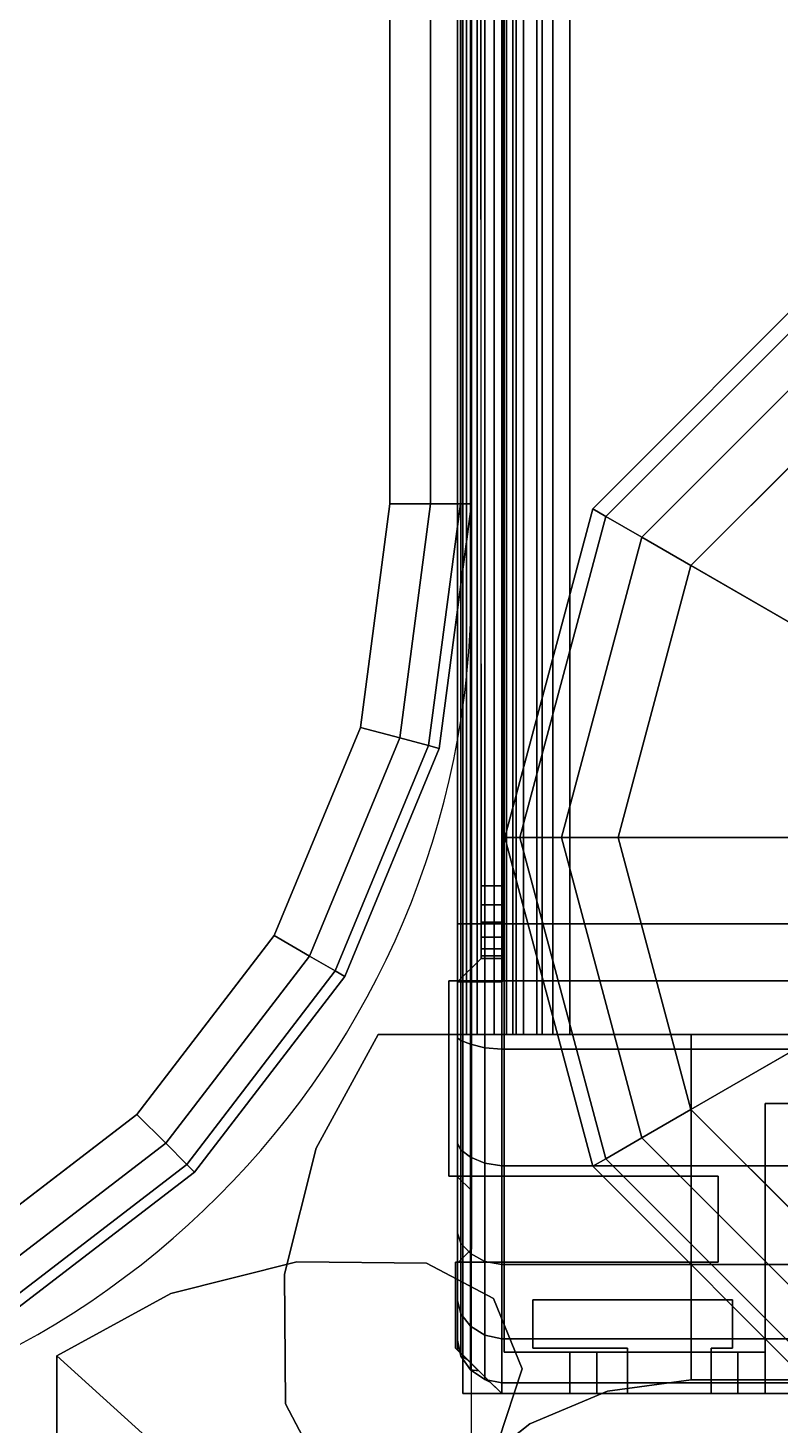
# Model space of a CAD drawing. Extents: x -170 to 1783, y -20 to 1205.
# Drawn here: x 169.274 to 170.362, y 759.297 to 761.319 of the extents above; entities that cross this region are included whole.
import ezdxf

# ---------------------------------------------------------------- set-up
doc = ezdxf.new("R2010")
doc.units = 0
doc.header["$LTSCALE"] = 96
doc.header["$MEASUREMENT"] = 0
for name, color, linetype in [('A-FURN-3-PANEL-GLIDE', 7, 'Continuous'), ('A-FURN-3-PANEL-RACE', 7, 'Continuous'), ('A-FURN-3-PANEL-SIDE1', 7, 'Continuous'), ('A-FURN-3-PANEL-TOPCAP', 7, 'Continuous'), ('A-FURN-3-PANEL-TRIM', 7, 'Continuous'), ('A-FURN-3-WKSF-TOP', 7, 'Continuous'), ('A-FURN-3-WKSF-TRIM', 7, 'Continuous'), ('A-FURN-P-PNLS', 7, 'Continuous'), ('A-FURN-P-WKSF', 7, 'Continuous'), ('MAIN_PANEL', 7, 'Continuous'), ('MAIN_WKSURF', 7, 'Continuous')]:
    doc.layers.add(name, color=color, linetype=linetype)

# ---------------------------------------------------------------- blocks, each defined once
blk = doc.blocks.new('EC-EFP-456')
at = {"layer": 'A-FURN-3-PANEL-TRIM', "color": 60, "linetype": 'Continuous'}
for points, invisible_edges in [([(0.6, -0.1348, 3.5747), (0.6, 1.6815, 3.5747), (0.1, 1.6815, 3.5747), (0.1, 0.3185, 3.5747)], 10), ([(0.6, -0.1348, 4.2397), (0.1, 0.3185, 4.2397), (0.1, 1.6815, 4.2397), (0.6, 1.6815, 4.2397)], 5), ([(0.0361, 0.0847, 3.5747), (0.6, -0.1348, 3.5747), (0.1, 0.3185, 3.5747), (0.0837, 0.1973, 3.5747)], 3), ([(0.0361, 0.0847, 4.2397), (0.0837, 0.1973, 4.2397), (0.1, 0.3185, 4.2397), (0.6, -0.1348, 4.2397)], 12), ([(0.0361, 0.0847, 3.8013), (0.0837, 0.1973, 3.8013), (0.1, 0.3185, 3.8013), (0.6, -0.1348, 3.8013)], 12), ([(0.0361, 0.0847, 4.013), (0.6, -0.1348, 4.013), (0.1, 0.3185, 4.013), (0.0837, 0.1973, 4.013)], 3), ([(-0.0735, -0.1159, 3.5747), (0.6, -0.1348, 3.5747), (0.0361, 0.0847, 3.5747), (-0.0395, -0.0114, 3.5747)], 3), ([(-0.0735, -0.1159, 4.2397), (-0.0395, -0.0114, 4.2397), (0.0361, 0.0847, 4.2397), (0.6, -0.1348, 4.2397)], 12), ([(-0.0735, -0.1159, 3.8013), (-0.0395, -0.0114, 3.8013), (0.0361, 0.0847, 3.8013), (0.6, -0.1348, 3.8013)], 12), ([(-0.0735, -0.1159, 4.013), (0.6, -0.1348, 4.013), (0.0361, 0.0847, 4.013), (-0.0395, -0.0114, 4.013)], 3), ([(0.065, -0.269, 3.5747), (0.6, -0.1348, 3.5747), (-0.0735, -0.1159, 3.5747), (-0.0322, -0.2178, 3.5747)], 3), ([(0.065, -0.269, 4.2397), (-0.0322, -0.2178, 4.2397), (-0.0735, -0.1159, 4.2397), (0.6, -0.1348, 4.2397)], 12), ([(0.065, -0.269, 3.8013), (-0.0322, -0.2178, 3.8013), (-0.0735, -0.1159, 3.8013), (0.6, -0.1348, 3.8013)], 12), ([(0.065, -0.269, 4.013), (0.6, -0.1348, 4.013), (-0.0735, -0.1159, 4.013), (-0.0322, -0.2178, 4.013)], 3), ([(0.4351, -0.2249, 3.5747), (0.6, -0.1348, 3.5747), (0.065, -0.269, 3.5747), (0.2529, -0.2706, 3.5747)], 2), ([(0.4351, -0.2249, 4.2397), (0.2529, -0.2706, 4.2397), (0.065, -0.269, 4.2397), (0.6, -0.1348, 4.2397)], 4), ([(0.4351, -0.2249, 3.8013), (0.2529, -0.2706, 3.8013), (0.065, -0.269, 3.8013), (0.6, -0.1348, 3.8013)], 4), ([(0.4351, -0.2249, 4.013), (0.6, -0.1348, 4.013), (0.065, -0.269, 4.013), (0.2529, -0.2706, 4.013)], 2)]:
    blk.add_3dface(points, dxfattribs=dict(at, invisible_edges=invisible_edges))
for points in [[(0.6, 1.6815, 3.5747), (0.6, -0.1348, 3.5747), (0.6, -0.1348, 4.2397), (0.6, 1.6815, 4.2397)], [(0.6, -0.1348, 3.8013), (0.1, 0.3185, 3.8013), (0.1, 0.3185, 4.013), (0.6, -0.1348, 4.013)], [(-0.0735, -0.1159, 4.013), (-0.0395, -0.0114, 4.013), (-0.0395, -0.0114, 4.2397), (-0.0735, -0.1159, 4.2397)], [(-0.0735, -0.1159, 3.5747), (-0.0395, -0.0114, 3.5747), (-0.0395, -0.0114, 3.8013), (-0.0735, -0.1159, 3.8013)], [(-0.0322, -0.2178, 4.013), (-0.0735, -0.1159, 4.013), (-0.0735, -0.1159, 4.2397), (-0.0322, -0.2178, 4.2397)], [(-0.0322, -0.2178, 3.5747), (-0.0735, -0.1159, 3.5747), (-0.0735, -0.1159, 3.8013), (-0.0322, -0.2178, 3.8013)], [(0.6, -0.1348, 4.013), (0.4351, -0.2249, 4.013), (0.4351, -0.2249, 4.2397), (0.6, -0.1348, 4.2397)], [(0.6, -0.1348, 3.5747), (0.4351, -0.2249, 3.5747), (0.4351, -0.2249, 3.8013), (0.6, -0.1348, 3.8013)], [(0.065, -0.269, 4.013), (-0.0322, -0.2178, 4.013), (-0.0322, -0.2178, 4.2397), (0.065, -0.269, 4.2397)], [(0.065, -0.269, 3.5747), (-0.0322, -0.2178, 3.5747), (-0.0322, -0.2178, 3.8013), (0.065, -0.269, 3.8013)], [(0.4351, -0.2249, 4.013), (0.2529, -0.2706, 4.013), (0.2529, -0.2706, 4.2397), (0.4351, -0.2249, 4.2397)], [(0.4351, -0.2249, 3.5747), (0.2529, -0.2706, 3.5747), (0.2529, -0.2706, 3.8013), (0.4351, -0.2249, 3.8013)], [(0.2529, -0.2706, 4.013), (0.065, -0.269, 4.013), (0.065, -0.269, 4.2397), (0.2529, -0.2706, 4.2397)], [(0.2529, -0.2706, 3.5747), (0.065, -0.269, 3.5747), (0.065, -0.269, 3.8013), (0.2529, -0.2706, 3.8013)]]:
    blk.add_3dface(points, dxfattribs=at)
blk = doc.blocks.new('EC-EFN-456')
at = {"layer": 'A-FURN-3-PANEL-GLIDE', "color": 20, "linetype": 'Continuous', "invisible_edges": 12}
for points in [[(47.115, 1), (46.433, 0.6063), (46.7213, 0.318)], [(47.115, 1), (46.7213, 0.318), (47.115, 0.2125)], [(47.115, 1), (47.115, 0.2125), (47.5088, 0.318)], [(47.115, 1), (47.5088, 0.318), (47.797, 0.6063)]]:
    blk.add_3dface(points, dxfattribs=at)
at = {"layer": 'A-FURN-3-PANEL-GLIDE', "color": 20, "linetype": 'Continuous'}
for points in [[(47.0138, 0.8246, 0.3285), (46.7213, 0.318, 0.3285), (46.433, 0.6063, 0.3285), (46.9396, 0.8988, 0.3285)], [(47.2904, 0.8988, 0.3285), (47.797, 0.6063, 0.3285), (47.5088, 0.318, 0.3285), (47.2163, 0.8246, 0.3285)], [(47.115, 0.7975, 0.3285), (47.115, 0.2125, 0.3285), (46.7213, 0.318, 0.3285), (47.0138, 0.8246, 0.3285)], [(47.2163, 0.8246, 0.3285), (47.5088, 0.318, 0.3285), (47.115, 0.2125, 0.3285), (47.115, 0.7975, 0.3285)], [(46.7213, 0.318, 0.3285), (46.6802, 0.2469, 0.3065), (46.3619, 0.5652, 0.3065), (46.433, 0.6063, 0.3285)], [(46.6802, 0.2469, 0.022), (46.7213, 0.318), (46.433, 0.6063), (46.3619, 0.5652, 0.022)], [(47.797, 0.6063, 0.3285), (47.8681, 0.5652, 0.3065), (47.5498, 0.2469, 0.3065), (47.5088, 0.318, 0.3285)], [(47.8681, 0.5652, 0.022), (47.797, 0.6063), (47.5088, 0.318), (47.5498, 0.2469, 0.022)], [(46.6802, 0.2469, 0.3065), (46.6501, 0.1948, 0.2464), (46.3098, 0.5351, 0.2464), (46.3619, 0.5652, 0.3065)], [(46.6501, 0.1948, 0.0821), (46.6802, 0.2469, 0.022), (46.3619, 0.5652, 0.022), (46.3098, 0.5351, 0.0821)], [(47.8681, 0.5652, 0.3065), (47.9202, 0.5351, 0.2464), (47.5799, 0.1948, 0.2464), (47.5498, 0.2469, 0.3065)], [(47.9202, 0.5351, 0.0821), (47.8681, 0.5652, 0.022), (47.5498, 0.2469, 0.022), (47.5799, 0.1948, 0.0821)], [(46.6501, 0.1948, 0.2464), (46.6391, 0.1758, 0.1642), (46.2908, 0.5241, 0.1642), (46.3098, 0.5351, 0.2464)], [(46.6391, 0.1758, 0.1642), (46.6501, 0.1948, 0.0821), (46.3098, 0.5351, 0.0821), (46.2908, 0.5241, 0.1642)], [(47.9202, 0.5351, 0.2464), (47.9392, 0.5241, 0.1642), (47.5909, 0.1758, 0.1642), (47.5799, 0.1948, 0.2464)], [(47.9392, 0.5241, 0.1642), (47.9202, 0.5351, 0.0821), (47.5799, 0.1948, 0.0821), (47.5909, 0.1758, 0.1642)], [(47.115, 0.2125, 0.3285), (47.115, 0.1304, 0.3065), (46.6802, 0.2469, 0.3065), (46.7213, 0.318, 0.3285)], [(47.115, 0.1304, 0.022), (47.115, 0.2125), (46.7213, 0.318), (46.6802, 0.2469, 0.022)], [(47.5088, 0.318, 0.3285), (47.5498, 0.2469, 0.3065), (47.115, 0.1304, 0.3065), (47.115, 0.2125, 0.3285)], [(47.5498, 0.2469, 0.022), (47.5088, 0.318), (47.115, 0.2125), (47.115, 0.1304, 0.022)], [(47.115, 0.1304, 0.3065), (47.115, 0.0703, 0.2464), (46.6501, 0.1948, 0.2464), (46.6802, 0.2469, 0.3065)], [(47.115, 0.0703, 0.0821), (47.115, 0.1304, 0.022), (46.6802, 0.2469, 0.022), (46.6501, 0.1948, 0.0821)], [(47.5498, 0.2469, 0.3065), (47.5799, 0.1948, 0.2464), (47.115, 0.0703, 0.2464), (47.115, 0.1304, 0.3065)], [(47.5799, 0.1948, 0.0821), (47.5498, 0.2469, 0.022), (47.115, 0.1304, 0.022), (47.115, 0.0703, 0.0821)], [(47.115, 0.0703, 0.2464), (47.115, 0.0483, 0.1642), (46.6391, 0.1758, 0.1642), (46.6501, 0.1948, 0.2464)], [(47.115, 0.0483, 0.1642), (47.115, 0.0703, 0.0821), (46.6501, 0.1948, 0.0821), (46.6391, 0.1758, 0.1642)], [(47.5799, 0.1948, 0.2464), (47.5909, 0.1758, 0.1642), (47.115, 0.0483, 0.1642), (47.115, 0.0703, 0.2464)], [(47.5909, 0.1758, 0.1642), (47.5799, 0.1948, 0.0821), (47.115, 0.0703, 0.0821), (47.115, 0.0483, 0.1642)]]:
    blk.add_3dface(points, dxfattribs=at)
at = {"layer": 'A-FURN-3-PANEL-RACE', "color": 40, "linetype": 'Continuous'}
for points, invisible_edges in [([(0.5, 0.7375, 0.4563), (2.098, 0.7375, 0.4563), (47.5, 0.4255, 0.4563), (0.5, 0.4255, 0.4563)], 6), ([(0.5, 0.7375, 0.3963), (0.5, 0.4255, 0.3963), (47.5, 0.4255, 0.3963), (2.098, 0.7375, 0.3963)], 6), ([(45.902, 0.7375, 0.4563), (47.5, 0.7375, 0.4563), (47.5, 0.4255, 0.4563), (2.098, 0.7375, 0.4563)], 12), ([(45.902, 0.7375, 0.3963), (2.098, 0.7375, 0.3963), (47.5, 0.4255, 0.3963), (47.5, 0.7375, 0.3963)], 3), ([(0.5, 0.4255, 0.3963), (0.08, 0.4255, 0.3963), (0.08, -0.0125, 0.3963), (47.92, -0.0125, 0.3963)], 8), ([(0.5, 0.4255, 0.4563), (47.86, 0.0475, 0.4563), (0.14, 0.0475, 0.4563), (0.14, 0.4255, 0.4563)], 1), ([(47.5, 0.4255, 0.3963), (0.5, 0.4255, 0.3963), (47.92, -0.0125, 0.3963), (47.92, 0.4255, 0.3963)], 3), ([(47.5, 0.4255, 0.4563), (47.86, 0.4255, 0.4563), (47.86, 0.0475, 0.4563), (0.5, 0.4255, 0.4563)], 12), ([(47.5, 0.4255, 0.3963), (47.92, 0.4255, 0.3963), (47.86, 0.4255, 0.4563), (47.5, 0.4255, 0.4563)], 2), ([(47.92, 0.4255, 0.3963), (47.92, 0.4255, 1.7894), (47.86, 0.4255, 1.7894), (47.86, 0.4255, 0.4563)], 8), ([(47.86, 0.4255, 1.7894), (47.86, 0.386, 1.7894), (47.86, 0.1819, 1.4986), (47.86, 0.4255, 0.4563)], 4), ([(47.86, 0.4255, 0.4563), (47.86, 0.1819, 1.4986), (47.86, 0.1425, 1.4986), (47.86, 0.0475, 0.4563)], 5), ([(47.86, 0.1425, 3.1951), (47.86, 0.4255, 3.245), (47.86, 0.4255, 3.515), (47.86, 0.0475, 3.515)], 8), ([(47.86, 0.4255, 3.515), (47.92, 0.4255, 3.515), (47.92, -0.0125, 3.515), (47.86, 0.0475, 3.515)], 4), ([(47.92, 0.386, 1.7894), (47.92, 0.4255, 1.7894), (47.92, 0.4255, 0.3963), (47.92, 0.1819, 1.4986)], 4), ([(47.92, 0.1819, 1.4986), (47.92, 0.4255, 0.3963), (47.92, -0.0125, 0.3963), (47.92, 0.1425, 1.4986)], 5), ([(47.92, 0.4255, 3.245), (47.92, 0.1425, 3.1951), (47.92, -0.0125, 3.515), (47.92, 0.4255, 3.515)], 2), ([(47.4, 0.1425, 4.1797), (47.4, 0.1179, 4.1764), (47.4, 0.1024, 4.2344), (47.4, 0.1425, 4.2397)], 2), ([(47.86, 0.0475, 0.4563), (47.86, 0.1425, 1.4986), (47.86, 0.1425, 3.1951), (47.86, 0.0475, 3.515)], 5), ([(47.92, 0.1425, 3.1951), (47.92, 0.1425, 1.4986), (47.92, -0.0125, 0.3963), (47.92, -0.0125, 3.515)], 10), ([(47.4, 0.1179, 4.1764), (47.4, 0.095, 4.1669), (47.4, 0.065, 4.2189), (47.4, 0.1024, 4.2344)], 10), ([(47.4, 0.095, 4.1669), (47.4, 0.0753, 4.1519), (47.4, 0.0329, 4.1943), (47.4, 0.065, 4.2189)], 10), ([(47.4, 0.0753, 4.1519), (47.4, 0.0602, 4.1322), (47.4, 0.0082, 4.1622), (47.4, 0.0329, 4.1943)], 10), ([(0.14, 0.0475, 0.4563), (47.86, 0.0475, 0.4563), (47.86, 0.0475, 3.515), (0.14, 0.0475, 3.515)], 4), ([(0.6, 0.0475, 3.515), (47.4, 0.0475, 3.515), (47.4, 0.0475, 4.0847), (0.6, 0.0475, 4.0847)], 1), ([(47.4, 0.0602, 4.1322), (47.4, 0.0507, 4.1093), (47.4, -0.0072, 4.1248), (47.4, 0.0082, 4.1622)], 10), ([(47.4, 0.0507, 4.1093), (47.4, 0.0475, 4.0847), (47.4, -0.0125, 4.0847), (47.4, -0.0072, 4.1248)], 10), ([(47.4, 0.0475, 3.515), (47.4, -0.0125, 3.515), (47.4, -0.0125, 4.0847), (47.4, 0.0475, 4.0847)], 4), ([(47.86, 0.0475, 3.515), (47.92, -0.0125, 3.515), (47.4, -0.0125, 3.515), (47.4, 0.0475, 3.515)], 1), ([(47.92, -0.0125, 3.515), (47.92, -0.0125, 0.3963), (0.08, -0.0125, 0.3963), (0.08, -0.0125, 3.515)], 8), ([(47.4, -0.0125, 4.0847), (47.4, -0.0125, 3.515), (0.6, -0.0125, 3.515), (0.6, -0.0125, 4.0847)], 2)]:
    blk.add_3dface(points, dxfattribs=dict(at, invisible_edges=invisible_edges))
for points in [[(47.5, 0.7375, 0.3963), (47.5, 0.4255, 0.3963), (47.5, 0.4255, 0.4563), (47.5, 0.7375, 0.4563)], [(47.86, 0.4255, 3.245), (47.92, 0.4255, 3.245), (47.92, 0.4255, 3.515), (47.86, 0.4255, 3.515)], [(47.92, 0.4255, 1.7894), (47.92, 0.386, 1.7894), (47.86, 0.386, 1.7894), (47.86, 0.4255, 1.7894)], [(47.86, 0.1425, 3.1951), (47.92, 0.1425, 3.1951), (47.92, 0.4255, 3.245), (47.86, 0.4255, 3.245)], [(47.92, 0.386, 1.7894), (47.92, 0.1819, 1.4986), (47.86, 0.1819, 1.4986), (47.86, 0.386, 1.7894)], [(47.92, 0.1819, 1.4986), (47.92, 0.1425, 1.4986), (47.86, 0.1425, 1.4986), (47.86, 0.1819, 1.4986)], [(47.4, 0.1425, 4.1797), (47.4, 0.1425, 4.2397), (0.6, 0.1425, 4.2397), (0.6, 0.1425, 4.1797)], [(47.4, 0.1425, 4.2397), (47.4, 0.1024, 4.2344), (0.6, 0.1024, 4.2344), (0.6, 0.1425, 4.2397)], [(0.6, 0.1425, 4.1797), (0.6, 0.1179, 4.1764), (47.4, 0.1179, 4.1764), (47.4, 0.1425, 4.1797)], [(47.86, 0.1425, 1.4986), (47.92, 0.1425, 1.4986), (47.92, 0.1425, 3.1951), (47.86, 0.1425, 3.1951)], [(0.6, 0.1179, 4.1764), (0.6, 0.095, 4.1669), (47.4, 0.095, 4.1669), (47.4, 0.1179, 4.1764)], [(47.4, 0.1024, 4.2344), (47.4, 0.065, 4.2189), (0.6, 0.065, 4.2189), (0.6, 0.1024, 4.2344)], [(0.6, 0.095, 4.1669), (0.6, 0.0753, 4.1519), (47.4, 0.0753, 4.1519), (47.4, 0.095, 4.1669)], [(0.6, 0.0753, 4.1519), (0.6, 0.0602, 4.1322), (47.4, 0.0602, 4.1322), (47.4, 0.0753, 4.1519)], [(47.4, 0.065, 4.2189), (47.4, 0.0329, 4.1943), (0.6, 0.0329, 4.1943), (0.6, 0.065, 4.2189)], [(0.6, 0.0602, 4.1322), (0.6, 0.0507, 4.1093), (47.4, 0.0507, 4.1093), (47.4, 0.0602, 4.1322)], [(0.6, 0.0507, 4.1093), (0.6, 0.0475, 4.0847), (47.4, 0.0475, 4.0847), (47.4, 0.0507, 4.1093)], [(47.4, 0.0329, 4.1943), (47.4, 0.0082, 4.1622), (0.6, 0.0082, 4.1622), (0.6, 0.0329, 4.1943)], [(47.4, 0.0082, 4.1622), (47.4, -0.0072, 4.1248), (0.6, -0.0072, 4.1248), (0.6, 0.0082, 4.1622)], [(47.4, -0.0072, 4.1248), (47.4, -0.0125, 4.0847), (0.6, -0.0125, 4.0847), (0.6, -0.0072, 4.1248)]]:
    blk.add_3dface(points, dxfattribs=at)
at = {"layer": 'A-FURN-3-PANEL-SIDE1', "color": 7, "linetype": 'Continuous'}
for points in [[(47.3224, 1.955, 55.7401), (47.3228, 0.045, 55.7401), (0.6776, 0.045, 55.7401), (0.6776, 1.955, 55.7401)], [(47.3224, 0.045, 4.2397), (47.3224, 1.955, 4.2397), (0.6776, 1.955, 4.2397), (0.6776, 0.045, 4.2397)], [(47.3228, 0.045, 55.7401), (47.3224, 1.955, 55.7401), (47.3224, 1.955, 4.2397), (47.3224, 0.045, 4.2397)], [(47.3228, 0.045, 55.7401), (47.3224, 0.045, 4.2397), (0.6776, 0.045, 4.2397), (0.6776, 0.045, 55.7401)]]:
    blk.add_3dface(points, dxfattribs=at)
at = {"layer": 'A-FURN-3-PANEL-TOPCAP', "color": 60, "linetype": 'Continuous'}
for points, invisible_edges in [([(47.324, 2.02, 55.635), (47.324, -0.02, 55.635), (47.606, -0.02, 55.635), (47.606, 2.02, 55.635)], 5), ([(47.606, 2.02, 55.635), (47.606, -0.02, 55.635), (47.6259, 0, 55.635), (47.6259, 2, 55.635)], 5), ([(47.711, 2, 55.635), (47.711, 0, 55.635), (47.731, -0.02, 55.635), (47.731, 2.02, 55.635)], 5), ([(47.856, -0.02, 55.635), (47.856, 2.02, 55.635), (47.731, 2.02, 55.635), (47.731, -0.02, 55.635)], 5), ([(47.8715, 2.0047, 55.635), (47.856, 2.02, 55.635), (47.856, -0.02, 55.635), (47.8715, -0.0047, 55.635)], 10), ([(47.8715, -0.0047, 55.635), (47.8871, 0.0106, 55.635), (47.8871, 1.9894, 55.635), (47.8715, 2.0047, 55.635)], 10), ([(47.711, 0, 55.635), (47.711, 2, 55.635), (47.6259, 2, 55.635), (47.6259, 0, 55.635)], 5), ([(47.9035, 1.9727, 55.635), (47.8871, 1.9894, 55.635), (47.8871, 0.0106, 55.635), (47.9035, 0.0273, 55.635)], 10), ([(47.9035, 0.0273, 55.635), (47.92, 0.044, 55.635), (47.92, 1.956, 55.635), (47.9035, 1.9727, 55.635)], 8), ([(0.815, 0.045, 55.7401), (0.815, -0.02, 55.7741), (47.185, 0.014, 55.7401), (47.185, 0.045, 55.7401)], 1), ([(47.185, -0.02, 55.7741), (47.185, 0.014, 55.7401), (0.815, 0.014, 55.7401), (0.815, -0.02, 55.7741)], 5), ([(47.185, -0.02, 55.7741), (47.221, -0.02, 55.7693), (47.2122, 0.014, 55.7365), (47.185, 0.014, 55.7401)], 10), ([(47.221, -0.02, 55.7693), (47.2545, -0.02, 55.7554), (47.2375, 0.014, 55.726), (47.2122, 0.014, 55.7365)], 10), ([(47.2545, -0.02, 55.7554), (47.2833, -0.02, 55.7333), (47.2593, 0.014, 55.7093), (47.2375, 0.014, 55.726)], 10), ([(47.2833, -0.02, 55.7333), (47.3054, -0.02, 55.7045), (47.276, 0.014, 55.6875), (47.2593, 0.014, 55.7093)], 10), ([(47.3054, -0.02, 55.7045), (47.3193, -0.02, 55.671), (47.2864, 0.014, 55.6622), (47.276, 0.014, 55.6875)], 10), ([(47.3193, -0.02, 55.671), (47.324, -0.02, 55.635), (47.29, 0.014, 55.635), (47.2864, 0.014, 55.6622)], 8), ([(0.76, -0.02, 56.161), (47.24, -0.02, 56.161), (47.24, 0, 56.141), (0.76, 0, 56.141)], 10), ([(47.24, 0, 56.056), (0.76, 0, 56.056), (0.76, 0, 56.141), (47.24, 0, 56.141)], 10), ([(0.76, 0, 56.056), (47.24, 0, 56.056), (47.24, -0.02, 56.036), (0.76, -0.02, 56.036)], 10), ([(0.76, -0.02, 56.161), (0.76, -0.02, 56.286), (47.24, -0.02, 56.286), (47.24, -0.02, 56.161)], 5), ([(47.185, -0.02, 55.7741), (0.815, -0.02, 55.7741), (0.76, -0.02, 56.036), (47.24, -0.02, 56.036)], 10), ([(47.185, -0.02, 55.7741), (47.24, -0.02, 56.036), (47.3404, -0.02, 56.0218), (47.221, -0.02, 55.7693)], 5), ([(47.4331, -0.02, 55.9807), (47.2545, -0.02, 55.7554), (47.221, -0.02, 55.7693), (47.3404, -0.02, 56.0218)], 5), ([(47.3727, -0.02, 56.1426), (47.3676, 0, 56.1232), (47.24, 0, 56.141), (47.24, -0.02, 56.161)], 5), ([(47.3676, 0, 56.1232), (47.3456, 0, 56.0411), (47.24, 0, 56.056), (47.24, 0, 56.141)], 5), ([(47.3456, 0, 56.0411), (47.3404, -0.02, 56.0218), (47.24, -0.02, 56.036), (47.24, 0, 56.056)], 5), ([(47.4051, -0.02, 56.2633), (47.3727, -0.02, 56.1426), (47.24, -0.02, 56.161), (47.24, -0.02, 56.286)], 5), ([(47.2545, -0.02, 55.7554), (47.4331, -0.02, 55.9807), (47.5111, -0.02, 55.9159), (47.2833, -0.02, 55.7333)], 5), ([(47.5685, -0.02, 55.8323), (47.3054, -0.02, 55.7045), (47.2833, -0.02, 55.7333), (47.5111, -0.02, 55.9159)], 5), ([(47.3054, -0.02, 55.7045), (47.5685, -0.02, 55.8323), (47.601, -0.02, 55.7363), (47.3193, -0.02, 55.671)], 5), ([(47.3193, -0.02, 55.671), (47.601, -0.02, 55.7363), (47.606, -0.02, 55.635), (47.324, -0.02, 55.635)], 1), ([(47.4431, 0, 55.9981), (47.4331, -0.02, 55.9807), (47.3404, -0.02, 56.0218), (47.3456, 0, 56.0411)], 5), ([(47.4856, 0, 56.0717), (47.4431, 0, 55.9981), (47.3456, 0, 56.0411), (47.3676, 0, 56.1232)], 5), ([(47.4956, -0.02, 56.0891), (47.4856, 0, 56.0717), (47.3676, 0, 56.1232), (47.3727, -0.02, 56.1426)], 5), ([(47.5581, -0.02, 56.1974), (47.4956, -0.02, 56.0891), (47.3727, -0.02, 56.1426), (47.4051, -0.02, 56.2633)], 5), ([(47.5252, 0, 55.9301), (47.5111, -0.02, 55.9159), (47.4331, -0.02, 55.9807), (47.4431, 0, 55.9981)], 5), ([(47.5854, 0, 55.9903), (47.5252, 0, 55.9301), (47.4431, 0, 55.9981), (47.4856, 0, 56.0717)], 5), ([(47.5995, -0.02, 56.0044), (47.5854, 0, 55.9903), (47.4856, 0, 56.0717), (47.4956, -0.02, 56.0891)], 5), ([(47.6879, -0.02, 56.0929), (47.5995, -0.02, 56.0044), (47.4956, -0.02, 56.0891), (47.5581, -0.02, 56.1974)], 5), ([(47.5858, 0, 55.8424), (47.5685, -0.02, 55.8323), (47.5111, -0.02, 55.9159), (47.5252, 0, 55.9301)], 5), ([(47.6595, 0, 55.8849), (47.5858, 0, 55.8424), (47.5252, 0, 55.9301), (47.5854, 0, 55.9903)], 5), ([(47.6202, 0, 55.7415), (47.601, -0.02, 55.7363), (47.5685, -0.02, 55.8323), (47.5858, 0, 55.8424)], 5), ([(47.6768, -0.02, 55.8949), (47.6595, 0, 55.8849), (47.5854, 0, 55.9903), (47.5995, -0.02, 56.0044)], 5), ([(47.7024, 0, 55.7635), (47.6202, 0, 55.7415), (47.5858, 0, 55.8424), (47.6595, 0, 55.8849)], 5), ([(47.7851, -0.02, 55.9575), (47.6768, -0.02, 55.8949), (47.5995, -0.02, 56.0044), (47.6879, -0.02, 56.0929)], 5), ([(47.6259, 0, 55.635), (47.606, -0.02, 55.635), (47.601, -0.02, 55.7363), (47.6202, 0, 55.7415)], 4), ([(47.711, 0, 55.635), (47.6259, 0, 55.635), (47.6202, 0, 55.7415), (47.7024, 0, 55.7635)], 4), ([(47.7217, -0.02, 55.7687), (47.7024, 0, 55.7635), (47.6595, 0, 55.8849), (47.6768, -0.02, 55.8949)], 5), ([(47.8425, -0.02, 55.8011), (47.7217, -0.02, 55.7687), (47.6768, -0.02, 55.8949), (47.7851, -0.02, 55.9575)], 5), ([(47.731, -0.02, 55.635), (47.711, 0, 55.635), (47.7024, 0, 55.7635), (47.7217, -0.02, 55.7687)], 4), ([(47.856, -0.02, 55.635), (47.731, -0.02, 55.635), (47.7217, -0.02, 55.7687), (47.8425, -0.02, 55.8011)], 4)]:
    blk.add_3dface(points, dxfattribs=dict(at, invisible_edges=invisible_edges))
for points in [[(0.76, 0.044, 56.35), (0.76, 1.956, 56.35), (47.24, 1.956, 56.35), (47.24, 0.044, 56.35)], [(47.4216, 0.044, 56.3252), (47.24, 0.044, 56.35), (47.24, 1.956, 56.35), (47.4216, 1.956, 56.3252)], [(47.5901, 0.044, 56.2528), (47.4216, 0.044, 56.3252), (47.4216, 1.956, 56.3252), (47.5901, 1.956, 56.2528)], [(47.7332, 0.044, 56.1382), (47.5901, 0.044, 56.2528), (47.5901, 1.956, 56.2528), (47.7332, 1.956, 56.1382)], [(47.8405, 0.044, 55.9895), (47.7332, 0.044, 56.1382), (47.7332, 1.956, 56.1382), (47.8405, 1.956, 55.9895)], [(47.9043, 0.044, 55.8177), (47.8405, 0.044, 55.9895), (47.8405, 1.956, 55.9895), (47.9043, 1.956, 55.8177)], [(47.92, 0.044, 55.635), (47.9043, 0.044, 55.8177), (47.9043, 1.956, 55.8177), (47.92, 1.956, 55.635)], [(0.76, 0.0195, 56.3451), (0.76, 0.044, 56.35), (47.24, 0.044, 56.35), (47.24, 0.0195, 56.3451)], [(47.185, 0.045, 55.7401), (47.185, 0.014, 55.7401), (47.2122, 0.014, 55.7365), (47.2122, 0.045, 55.7365)], [(47.2122, 0.045, 55.7365), (47.2122, 0.014, 55.7365), (47.2375, 0.014, 55.726), (47.2375, 0.045, 55.726)], [(47.2375, 0.045, 55.726), (47.2375, 0.014, 55.726), (47.2593, 0.014, 55.7093), (47.2593, 0.045, 55.7093)], [(47.4216, 0.044, 56.3252), (47.4194, 0.0195, 56.3203), (47.24, 0.0195, 56.3451), (47.24, 0.044, 56.35)], [(47.2593, 0.045, 55.7093), (47.2593, 0.014, 55.7093), (47.276, 0.014, 55.6875), (47.276, 0.045, 55.6875)], [(47.276, 0.045, 55.6875), (47.276, 0.014, 55.6875), (47.2864, 0.014, 55.6622), (47.2864, 0.045, 55.6622)], [(47.2864, 0.045, 55.6622), (47.2864, 0.014, 55.6622), (47.29, 0.014, 55.635), (47.29, 0.045, 55.635)], [(47.29, 0.014, 55.635), (47.324, -0.02, 55.635), (47.324, 0.045, 55.635), (47.29, 0.045, 55.635)], [(47.5901, 0.044, 56.2528), (47.5864, 0.0195, 56.248), (47.4194, 0.0195, 56.3203), (47.4216, 0.044, 56.3252)], [(47.7332, 0.044, 56.1382), (47.7287, 0.0195, 56.1337), (47.5864, 0.0195, 56.248), (47.5901, 0.044, 56.2528)], [(47.8405, 0.044, 55.9895), (47.8356, 0.0195, 55.9859), (47.7287, 0.0195, 56.1337), (47.7332, 0.044, 56.1382)], [(47.9043, 0.044, 55.8177), (47.8994, 0.0195, 55.8155), (47.8356, 0.0195, 55.9859), (47.8405, 0.044, 55.9895)], [(47.92, 0.044, 55.635), (47.9035, 0.0273, 55.635), (47.8994, 0.0195, 55.8155), (47.9043, 0.044, 55.8177)], [(47.9035, 0.0273, 55.635), (47.8871, 0.0106, 55.635), (47.8857, -0.0013, 55.8104), (47.8994, 0.0195, 55.8155)], [(0.76, -0.0013, 56.3313), (0.76, 0.0195, 56.3451), (47.24, 0.0195, 56.3451), (47.24, -0.0013, 56.3313)], [(47.4194, 0.0195, 56.3203), (47.4143, -0.0013, 56.3065), (47.24, -0.0013, 56.3313), (47.24, 0.0195, 56.3451)], [(47.5864, 0.0195, 56.248), (47.5775, -0.0013, 56.2349), (47.4143, -0.0013, 56.3065), (47.4194, 0.0195, 56.3203)], [(47.7287, 0.0195, 56.1337), (47.7172, -0.0013, 56.1222), (47.5775, -0.0013, 56.2349), (47.5864, 0.0195, 56.248)], [(47.8356, 0.0195, 55.9859), (47.8226, -0.0013, 55.977), (47.7172, -0.0013, 56.1222), (47.7287, 0.0195, 56.1337)], [(47.8994, 0.0195, 55.8155), (47.8857, -0.0013, 55.8104), (47.8226, -0.0013, 55.977), (47.8356, 0.0195, 55.9859)], [(47.8871, 0.0106, 55.635), (47.8715, -0.0047, 55.635), (47.8656, -0.0151, 55.8048), (47.8857, -0.0013, 55.8104)], [(0.76, -0.0151, 56.3105), (0.76, -0.0013, 56.3313), (47.24, -0.0013, 56.3313), (47.24, -0.0151, 56.3105)], [(0.76, -0.02, 56.286), (0.76, -0.0151, 56.3105), (47.24, -0.0151, 56.3105), (47.24, -0.02, 56.286)], [(47.4143, -0.0013, 56.3065), (47.4087, -0.0151, 56.2864), (47.24, -0.0151, 56.3105), (47.24, -0.0013, 56.3313)], [(47.4087, -0.0151, 56.2864), (47.4051, -0.02, 56.2633), (47.24, -0.02, 56.286), (47.24, -0.0151, 56.3105)], [(47.5669, -0.0151, 56.2168), (47.5581, -0.02, 56.1974), (47.4051, -0.02, 56.2633), (47.4087, -0.0151, 56.2864)], [(47.5775, -0.0013, 56.2349), (47.5669, -0.0151, 56.2168), (47.4087, -0.0151, 56.2864), (47.4143, -0.0013, 56.3065)], [(47.7022, -0.0151, 56.1072), (47.6879, -0.02, 56.0929), (47.5581, -0.02, 56.1974), (47.5669, -0.0151, 56.2168)], [(47.7172, -0.0013, 56.1222), (47.7022, -0.0151, 56.1072), (47.5669, -0.0151, 56.2168), (47.5775, -0.0013, 56.2349)], [(47.8045, -0.0151, 55.9663), (47.7851, -0.02, 55.9575), (47.6879, -0.02, 56.0929), (47.7022, -0.0151, 56.1072)], [(47.8226, -0.0013, 55.977), (47.8045, -0.0151, 55.9663), (47.7022, -0.0151, 56.1072), (47.7172, -0.0013, 56.1222)], [(47.8656, -0.0151, 55.8048), (47.8425, -0.02, 55.8011), (47.7851, -0.02, 55.9575), (47.8045, -0.0151, 55.9663)], [(47.8857, -0.0013, 55.8104), (47.8656, -0.0151, 55.8048), (47.8045, -0.0151, 55.9663), (47.8226, -0.0013, 55.977)], [(47.8715, -0.0047, 55.635), (47.856, -0.02, 55.635), (47.8425, -0.02, 55.8011), (47.8656, -0.0151, 55.8048)]]:
    blk.add_3dface(points, dxfattribs=at)
at = {"layer": 'A-FURN-3-PANEL-TRIM', "color": 60, "linetype": 'Continuous'}
for points in [[(47.4, 0.3185, 3.5747), (47.4, 2.1348, 3.5747), (47.4, 2.1348, 4.2397), (47.4, 0.3185, 4.2397)], [(47.9, 1.6815, 4.2397), (47.9, 1.6815, 3.5747), (47.9, 0.3185, 3.5747), (47.9, 0.3185, 4.2397)], [(47.9198, 1.6527, 55.635), (47.9198, 1.6527, 4.2397), (47.9198, 0.3473, 4.2397), (47.9198, 0.3473, 55.635)], [(47.8543, 0.3782, 4.2397), (47.7845, 0.3782, 4.2397), (47.7845, 0.3782, 55.635), (47.8543, 0.3782, 55.635)], [(47.7845, 0.3782, 55.635), (47.7845, 0.3782, 4.2397), (47.7845, 0.0891, 4.2397), (47.7845, 0.0891, 55.635)], [(47.8543, 0.3473, 55.635), (47.8543, 0.3473, 4.2397), (47.8543, 0.3782, 4.2397), (47.8543, 0.3782, 55.635)], [(47.7299, 0.3574, 4.2397), (47.605, 0.3574, 4.2397), (47.605, 0.3574, 55.635), (47.7299, 0.3574, 55.635)], [(47.605, 0.3574, 55.635), (47.605, 0.3574, 4.2397), (47.605, -0.0328, 4.2397), (47.605, -0.0328, 55.635)], [(47.7299, -0.0228, 55.635), (47.7299, -0.0228, 4.2397), (47.7299, 0.3574, 4.2397), (47.7299, 0.3574, 55.635)], [(47.9198, 0.3473, 4.2397), (47.8543, 0.3473, 4.2397), (47.8543, 0.3473, 55.635), (47.9198, 0.3473, 55.635)], [(47.9, 0.3185, 4.2397), (47.9, 0.3185, 4.013), (47.4, 0.3185, 4.013), (47.4, 0.3185, 4.2397)], [(47.4, -0.1348, 3.8013), (47.4, 0.3185, 3.8013), (47.4, 0.3185, 4.013), (47.4, -0.1348, 4.013)], [(47.4, 0.3185, 3.8013), (47.9, 0.3185, 3.8013), (47.9, 0.3185, 3.5747), (47.4, 0.3185, 3.5747)], [(47.9, 0.3185, 3.8013), (47.9163, 0.1973, 3.8013), (47.9163, 0.1973, 4.013), (47.9, 0.3185, 4.013)], [(47.8543, 0.2263, 4.2397), (47.9198, 0.2263, 4.2397), (47.9198, 0.2263, 55.635), (47.8543, 0.2263, 55.635)], [(47.8543, 0.0891, 55.635), (47.8543, 0.0891, 4.2397), (47.8543, 0.2263, 4.2397), (47.8543, 0.2263, 55.635)], [(47.9198, 0.2263, 55.635), (47.9198, 0.2263, 4.2397), (47.9198, 0.044, 4.2397), (47.92, 0.044, 55.635)], [(47.9163, 0.1973, 3.8013), (47.9639, 0.0847, 3.8013), (47.9639, 0.0847, 4.013), (47.9163, 0.1973, 4.013)], [(47.7845, 0.0891, 4.2397), (47.8543, 0.0891, 4.2397), (47.8543, 0.0891, 55.635), (47.7845, 0.0891, 55.635)], [(47.9639, 0.0847, 3.8013), (48.0395, -0.0114, 3.8013), (48.0395, -0.0114, 4.013), (47.9639, 0.0847, 4.013)], [(47.3224, -0.0328, 4.2397), (47.3224, 0.045, 4.2397), (47.3224, 0.045, 55.635), (47.3224, -0.0328, 55.635)], [(47.8543, -0.0228, 4.2397), (47.8543, -0.0228, 55.635), (47.92, 0.044, 55.635), (47.9198, 0.044, 4.2397)], [(47.605, -0.0328, 4.2397), (47.3224, -0.0328, 4.2397), (47.3224, -0.0328, 55.635), (47.605, -0.0328, 55.635)], [(47.8543, -0.0228, 4.2397), (47.7299, -0.0228, 4.2397), (47.7299, -0.0228, 55.635), (47.8543, -0.0228, 55.635)], [(47.5649, -0.2249, 3.8013), (47.4, -0.1348, 3.8013), (47.4, -0.1348, 4.013), (47.5649, -0.2249, 4.013)], [(48.0322, -0.2178, 3.8013), (47.935, -0.269, 3.8013), (47.935, -0.269, 4.013), (48.0322, -0.2178, 4.013)], [(47.7471, -0.2706, 3.8013), (47.5649, -0.2249, 3.8013), (47.5649, -0.2249, 4.013), (47.7471, -0.2706, 4.013)], [(47.935, -0.269, 3.8013), (47.7471, -0.2706, 3.8013), (47.7471, -0.2706, 4.013), (47.935, -0.269, 4.013)]]:
    blk.add_3dface(points, dxfattribs=at)
for points, invisible_edges in [([(47.4, 2.1348, 3.5747), (47.4, 0.3185, 3.5747), (47.9, 0.3185, 3.5747), (47.9, 1.6815, 3.5747)], 10), ([(47.4, 2.1348, 4.2397), (47.9, 1.6815, 4.2397), (47.9, 0.3185, 4.2397), (47.4, 0.3185, 4.2397)], 5), ([(47.605, -0.0328, 55.635), (47.3224, -0.0328, 55.635), (47.3224, 2.0328, 55.635), (47.605, 2.0328, 55.635)], 8), ([(47.7299, 0.3574, 55.635), (47.605, 0.3574, 55.635), (47.605, 1.6426, 55.635), (47.7299, 1.6426, 55.635)], 10), ([(47.8543, 1.6527, 55.635), (47.9198, 1.6527, 55.635), (47.9198, 0.3473, 55.635), (47.8543, 0.3473, 55.635)], 8), ([(47.8543, 0.3782, 55.635), (47.7845, 0.3782, 55.635), (47.7845, 1.6218, 55.635), (47.8543, 1.6218, 55.635)], 10), ([(47.9, 0.3185, 3.8013), (47.4, -0.1348, 3.8013), (47.9639, 0.0847, 3.8013), (47.9163, 0.1973, 3.8013)], 3), ([(47.9, 0.3185, 4.013), (47.9163, 0.1973, 4.013), (47.9639, 0.0847, 4.013), (47.4, -0.1348, 4.013)], 12), ([(47.9, 0.3185, 3.8013), (47.4, 0.3185, 3.8013), (47.4, -0.1348, 3.8013)], 12), ([(47.4, -0.1348, 4.013), (47.4, 0.3185, 4.013), (47.9, 0.3185, 4.013)], 12), ([(47.9198, 0.2263, 55.635), (47.92, 0.044, 55.635), (47.8543, -0.0228, 55.635), (47.8543, 0.2263, 55.635)], 4), ([(47.9639, 0.0847, 3.8013), (47.4, -0.1348, 3.8013), (48.0735, -0.1159, 3.8013), (48.0395, -0.0114, 3.8013)], 3), ([(47.9639, 0.0847, 4.013), (48.0395, -0.0114, 4.013), (48.0735, -0.1159, 4.013), (47.4, -0.1348, 4.013)], 12), ([(47.7845, 0.0891, 55.635), (47.8543, 0.0891, 55.635), (47.8543, -0.0228, 55.635), (47.7299, -0.0228, 55.635)], 10), ([(48.0735, -0.1159, 3.8013), (47.4, -0.1348, 3.8013), (47.935, -0.269, 3.8013), (48.0322, -0.2178, 3.8013)], 3), ([(48.0735, -0.1159, 4.013), (48.0322, -0.2178, 4.013), (47.935, -0.269, 4.013), (47.4, -0.1348, 4.013)], 12), ([(47.935, -0.269, 3.8013), (47.4, -0.1348, 3.8013), (47.5649, -0.2249, 3.8013), (47.7471, -0.2706, 3.8013)], 1), ([(47.935, -0.269, 4.013), (47.7471, -0.2706, 4.013), (47.5649, -0.2249, 4.013), (47.4, -0.1348, 4.013)], 8)]:
    blk.add_3dface(points, dxfattribs=dict(at, invisible_edges=invisible_edges))
at = {"layer": 'A-FURN-P-PNLS', "color": 60, "linetype": 'Continuous'}
blk.add_line((48, 0), (0, 0), dxfattribs=at)
blk = doc.blocks.new('EC-WYC-64-2424-T')
at = {"layer": 'A-FURN-3-WKSF-TOP', "color": 60, "linetype": 'Continuous'}
for points, invisible_edges in [([(0.2855, -0.743, 29), (0.4841, -0.4841, 29), (0.743, -0.2855, 29), (26.9099, -26.9099, 29)], 12), ([(0.2855, -0.743, 27.75), (26.9099, -26.9099, 27.75), (0.743, -0.2855, 27.75), (0.4841, -0.4841, 27.75)], 3), ([(26.9099, -26.9099, 29), (0.118, -1.368, 29), (0.1606, -1.0445, 29), (0.2855, -0.743, 29)], 9), ([(26.9099, -26.9099, 27.75), (0.2855, -0.743, 27.75), (0.1606, -1.0445, 27.75), (0.118, -1.368, 27.75)], 9), ([(0.118, -1.368, 29), (26.9099, -26.9099, 29), (26.0183, -27.9266, 29), (25.267, -29.051, 29)], 9), ([(25.267, -29.051, 29), (24.6689, -30.2638, 29), (24.2343, -31.5443, 29), (0.118, -1.368, 29)], 12), ([(0.118, -1.368, 29), (24.2343, -31.5443, 29), (23.9704, -32.8706, 29), (23.882, -34.22, 29)], 9), ([(0.118, -1.368, 29), (23.882, -34.22, 29), (0.142, -20.2252, 29), (0.118, -19.9814, 29)], 3), ([(0.118, -1.368, 27.75), (0.118, -19.9814, 27.75), (0.142, -20.2252, 27.75), (23.882, -34.22, 27.75)], 12), ([(0.118, -1.368, 27.75), (23.882, -34.22, 27.75), (23.9704, -32.8706, 27.75), (24.2343, -31.5443, 27.75)], 9), ([(25.267, -29.051, 27.75), (0.118, -1.368, 27.75), (24.2343, -31.5443, 27.75), (24.6689, -30.2638, 27.75)], 3), ([(0.118, -1.368, 27.75), (25.267, -29.051, 27.75), (26.0183, -27.9266, 27.75), (26.9099, -26.9099, 27.75)], 9)]:
    blk.add_3dface(points, dxfattribs=dict(at, invisible_edges=invisible_edges))
at = {"layer": 'A-FURN-3-WKSF-TRIM', "color": 40, "linetype": 'Continuous'}
for points in [[(0.4119, -0.4119, 28.941), (0.4007, -0.4007, 28.882), (0.684, -0.1833, 28.882), (0.6919, -0.197, 28.941)], [(0.4007, -0.4007, 28.882), (0.4007, -0.4007, 27.868), (0.684, -0.1833, 27.868), (0.684, -0.1833, 28.882)], [(0.4007, -0.4007, 27.868), (0.4119, -0.4119, 27.809), (0.6919, -0.197, 27.809), (0.684, -0.1833, 27.868)], [(0.4424, -0.4424, 28.9842), (0.4119, -0.4119, 28.941), (0.6919, -0.197, 28.941), (0.7135, -0.2344, 28.9842)], [(0.4119, -0.4119, 27.809), (0.4424, -0.4424, 27.7658), (0.7135, -0.2344, 27.7658), (0.6919, -0.197, 27.809)], [(0.4841, -0.4841, 29), (0.4424, -0.4424, 28.9842), (0.7135, -0.2344, 28.9842), (0.743, -0.2855, 29)], [(0.4424, -0.4424, 27.7658), (0.4841, -0.4841, 27.75), (0.743, -0.2855, 27.75), (0.7135, -0.2344, 27.7658)], [(0.197, -0.6919, 28.941), (0.1833, -0.684, 28.882), (0.4007, -0.4007, 28.882), (0.4119, -0.4119, 28.941)], [(0.1833, -0.684, 28.882), (0.1833, -0.684, 27.868), (0.4007, -0.4007, 27.868), (0.4007, -0.4007, 28.882)], [(0.1833, -0.684, 27.868), (0.197, -0.6919, 27.809), (0.4119, -0.4119, 27.809), (0.4007, -0.4007, 27.868)], [(0.2344, -0.7135, 28.9842), (0.197, -0.6919, 28.941), (0.4119, -0.4119, 28.941), (0.4424, -0.4424, 28.9842)], [(0.197, -0.6919, 27.809), (0.2344, -0.7135, 27.7658), (0.4424, -0.4424, 27.7658), (0.4119, -0.4119, 27.809)], [(0.2855, -0.743, 29), (0.2344, -0.7135, 28.9842), (0.4424, -0.4424, 28.9842), (0.4841, -0.4841, 29)], [(0.2344, -0.7135, 27.7658), (0.2855, -0.743, 27.75), (0.4841, -0.4841, 27.75), (0.4424, -0.4424, 27.7658)], [(0.0619, -1.018, 28.941), (0.0466, -1.0139, 28.882), (0.1833, -0.684, 28.882), (0.197, -0.6919, 28.941)], [(0.0466, -1.0139, 28.882), (0.0466, -1.0139, 27.868), (0.1833, -0.684, 27.868), (0.1833, -0.684, 28.882)], [(0.0466, -1.0139, 27.868), (0.0619, -1.018, 27.809), (0.197, -0.6919, 27.809), (0.1833, -0.684, 27.868)], [(0.1036, -1.0292, 28.9842), (0.0619, -1.018, 28.941), (0.197, -0.6919, 28.941), (0.2344, -0.7135, 28.9842)], [(0.0619, -1.018, 27.809), (0.1036, -1.0292, 27.7658), (0.2344, -0.7135, 27.7658), (0.197, -0.6919, 27.809)], [(0.1606, -1.0445, 29), (0.1036, -1.0292, 28.9842), (0.2344, -0.7135, 28.9842), (0.2855, -0.743, 29)], [(0.1036, -1.0292, 27.7658), (0.1606, -1.0445, 27.75), (0.2855, -0.743, 27.75), (0.2344, -0.7135, 27.7658)], [(0.0158, -1.368, 28.941), (0, -1.368, 28.882), (0.0466, -1.0139, 28.882), (0.0619, -1.018, 28.941)], [(0, -1.368, 28.882), (0, -1.368, 27.868), (0.0466, -1.0139, 27.868), (0.0466, -1.0139, 28.882)], [(0, -1.368, 27.868), (0.0158, -1.368, 27.809), (0.0619, -1.018, 27.809), (0.0466, -1.0139, 27.868)], [(0.059, -1.368, 28.9842), (0.0158, -1.368, 28.941), (0.0619, -1.018, 28.941), (0.1036, -1.0292, 28.9842)], [(0.0158, -1.368, 27.809), (0.059, -1.368, 27.7658), (0.1036, -1.0292, 27.7658), (0.0619, -1.018, 27.809)], [(0.118, -1.368, 29), (0.059, -1.368, 28.9842), (0.1036, -1.0292, 28.9842), (0.1606, -1.0445, 29)], [(0.059, -1.368, 27.7658), (0.118, -1.368, 27.75), (0.1606, -1.0445, 27.75), (0.1036, -1.0292, 27.7658)], [(0, -19.9814, 28.882), (0, -19.9814, 27.868), (0, -1.368, 27.868), (0, -1.368, 28.882)], [(0.0158, -19.9814, 28.941), (0, -19.9814, 28.882), (0, -1.368, 28.882), (0.0158, -1.368, 28.941)], [(0, -19.9814, 27.868), (0.0158, -19.9814, 27.809), (0.0158, -1.368, 27.809), (0, -1.368, 27.868)], [(0.059, -19.9814, 28.9842), (0.0158, -19.9814, 28.941), (0.0158, -1.368, 28.941), (0.059, -1.368, 28.9842)], [(0.0158, -19.9814, 27.809), (0.059, -19.9814, 27.7658), (0.059, -1.368, 27.7658), (0.0158, -1.368, 27.809)], [(0.118, -19.9814, 29), (0.059, -19.9814, 28.9842), (0.059, -1.368, 28.9842), (0.118, -1.368, 29)], [(0.059, -19.9814, 27.7658), (0.118, -19.9814, 27.75), (0.118, -1.368, 27.75), (0.059, -1.368, 27.7658)]]:
    blk.add_3dface(points, dxfattribs=at)
at = {"layer": 'A-FURN-P-WKSF', "color": 7, "linetype": 'Continuous'}
blk.add_line((0, -1.25), (0, -19.9334), dxfattribs=at)
blk.add_arc((1.25, -1.25), 1.25, 90, 180, dxfattribs=at)

msp = doc.modelspace()

# ---------------------------------------------------------------- block references
at = {"layer": 'MAIN_PANEL', "color": 47, "linetype": 'Continuous'}
for name, p, rotation in [('EC-EFN-456', (169.91551, 807.26241), 270), ('EC-EFP-456', (169.91551, 759.26241), 180)]:
    msp.add_blockref(name, p, dxfattribs=dict(at, rotation=rotation))
at = {"layer": 'MAIN_WKSURF', "color": 47, "linetype": 'Continuous', "rotation": 180}
msp.add_blockref('EC-WYC-64-2424-T', (169.91551, 759.26241), dxfattribs=at)

doc.saveas('drawing.dxf')
